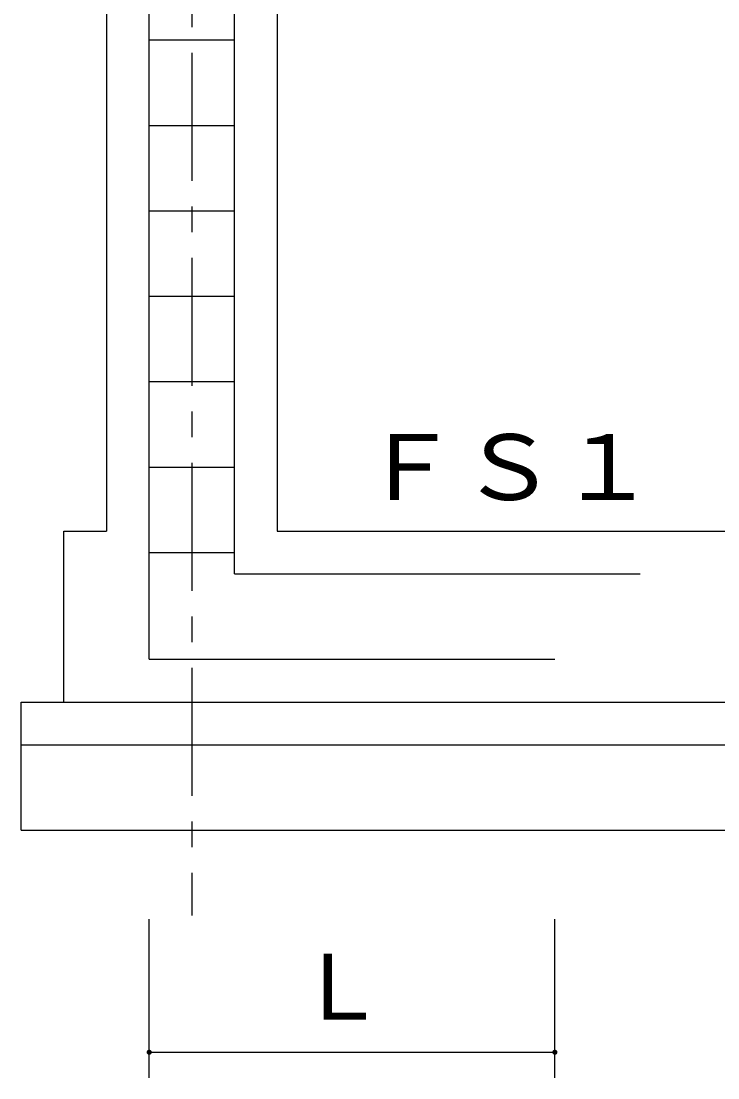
# Model space of a CAD drawing. Units: millimetres, scale not verified. Extents: x -8093 to 8093, y -5792 to 5792.
# Drawn here: x -1689 to -873, y -837 to 400 of the extents above; entities that cross this region are included whole.
import ezdxf
from ezdxf.enums import TextEntityAlignment as Align

# ---------------------------------------------------------------- set-up
doc = ezdxf.new("R2010")
doc.units = ezdxf.units.MM
doc.header["$LTSCALE"] = 30
doc.linetypes.add('CHAIN1', pattern=[8, 5, -1, 1, -1])
for name, color, linetype, lineweight in [('0-1_00クル-フ-0躯体', 3, 'Continuous', 25), ('0-2_00クル-フ-1機器', 2, 'Continuous', 25), ('0-6_00クル-フ-2製作', 3, 'Continuous', 25)]:
    doc.layers.add(name, color=color, linetype=linetype, lineweight=lineweight)
doc.styles.add('ＭＳ ゴシック', font='')
doc.styles.get('ＭＳ ゴシック').set_extended_font_data('MS Gothic')

msp = doc.modelspace()

# ---------------------------------------------------------------- linework, layer by layer
at = {"layer": '0-1_00クル-フ-0躯体', "color": 2}
for p, q in [((-1538.81, -836.74), (-1538.81, -651.09)), ((-1063.81, -836.74), (-1063.81, -651.09)), ((-1538.81, -806.74), (-1063.81, -806.74))]:
    msp.add_line(p, q, dxfattribs=at)
at = {"layer": '0-1_00クル-フ-0躯体', "color": 5}
for points in [[(-1539.91, -803.95), (-1538.81, -806.74), (-1540.25, -804.11)], [(-1539.91, -803.95), (-1538.81, -803.74), (-1538.81, -806.74)], [(-1539.56, -803.83), (-1538.81, -803.74), (-1539.91, -803.95)], [(-1539.19, -803.76), (-1538.81, -803.74), (-1539.56, -803.83)], [(-1538.81, -803.74), (-1535.81, -806.74), (-1538.81, -806.74)], [(-1538.62, -803.74), (-1535.81, -806.74), (-1538.81, -803.74)], [(-1538.25, -803.79), (-1535.81, -806.74), (-1538.62, -803.74)], [(-1537.88, -803.88), (-1535.81, -806.74), (-1538.25, -803.79)], [(-1537.53, -804.02), (-1535.81, -806.74), (-1537.88, -803.88)], [(-1065.57, -804.31), (-1063.81, -803.74), (-1063.81, -806.74)], [(-1065.25, -804.11), (-1063.81, -803.74), (-1065.57, -804.31)], [(-1064.91, -803.95), (-1063.81, -803.74), (-1065.25, -804.11)], [(-1064.56, -803.83), (-1063.81, -803.74), (-1064.91, -803.95)], [(-1064.19, -803.76), (-1063.81, -803.74), (-1064.56, -803.83)], [(-1063.81, -803.74), (-1060.81, -806.74), (-1063.81, -806.74)], [(-1063.62, -803.74), (-1060.81, -806.74), (-1063.81, -803.74)], [(-1063.25, -803.79), (-1060.81, -806.74), (-1063.62, -803.74)], [(-1062.88, -803.88), (-1060.81, -806.74), (-1063.25, -803.79)], [(-1062.88, -803.88), (-1060.83, -806.36), (-1060.81, -806.74)], [(-1062.53, -804.02), (-1060.83, -806.36), (-1062.88, -803.88)], [(-1541.8, -806.55), (-1538.81, -806.74), (-1541.81, -806.74)], [(-1541.81, -806.74), (-1540.72, -809.05), (-1541.79, -807.11)], [(-1541.81, -806.74), (-1540.42, -809.27), (-1540.72, -809.05)], [(-1538.81, -806.74), (-1540.42, -809.27), (-1541.81, -806.74)], [(-1541.76, -806.17), (-1538.81, -806.74), (-1541.8, -806.55)], [(-1541.79, -807.11), (-1541, -808.79), (-1541.71, -807.48)], [(-1541.79, -807.11), (-1540.72, -809.05), (-1541, -808.79)], [(-1541.66, -805.81), (-1538.81, -806.74), (-1541.76, -806.17)], [(-1541.71, -807.48), (-1541.24, -808.5), (-1541.6, -807.84)], [(-1541.71, -807.48), (-1541, -808.79), (-1541.24, -808.5)], [(-1541.52, -805.46), (-1538.81, -806.74), (-1541.66, -805.81)], [(-1541.6, -807.84), (-1541.24, -808.5), (-1541.44, -808.18)], [(-1541.34, -805.13), (-1538.81, -806.74), (-1541.52, -805.46)], [(-1541.12, -804.82), (-1538.81, -806.74), (-1541.34, -805.13)], [(-1540.86, -804.55), (-1538.81, -806.74), (-1541.12, -804.82)], [(-1540.57, -804.31), (-1538.81, -806.74), (-1540.86, -804.55)], [(-1540.25, -804.11), (-1538.81, -806.74), (-1540.57, -804.31)], [(-1538.81, -806.74), (-1540.09, -809.45), (-1540.42, -809.27)], [(-1538.81, -806.74), (-1539.74, -809.59), (-1540.09, -809.45)], [(-1538.81, -806.74), (-1539.37, -809.68), (-1539.74, -809.59)], [(-1538.81, -806.74), (-1539, -809.73), (-1539.37, -809.68)], [(-1538.81, -806.74), (-1538.81, -809.74), (-1539, -809.73)], [(-1538.81, -806.74), (-1538.43, -809.71), (-1538.81, -809.74)], [(-1538.81, -806.74), (-1538.06, -809.64), (-1538.43, -809.71)], [(-1538.81, -806.74), (-1537.7, -809.53), (-1538.06, -809.64)], [(-1538.81, -806.74), (-1537.36, -809.37), (-1537.7, -809.53)], [(-1535.81, -806.74), (-1537.36, -809.37), (-1538.81, -806.74)], [(-1537.2, -804.2), (-1535.81, -806.74), (-1537.53, -804.02)], [(-1535.81, -806.74), (-1537.05, -809.16), (-1537.36, -809.37)], [(-1536.9, -804.42), (-1535.81, -806.74), (-1537.2, -804.2)], [(-1535.81, -806.74), (-1536.76, -808.92), (-1537.05, -809.16)], [(-1536.9, -804.42), (-1535.83, -806.36), (-1535.81, -806.74)], [(-1536.62, -804.68), (-1535.83, -806.36), (-1536.9, -804.42)], [(-1535.81, -806.74), (-1536.5, -808.65), (-1536.76, -808.92)], [(-1536.62, -804.68), (-1535.9, -805.99), (-1535.83, -806.36)], [(-1536.38, -804.97), (-1535.9, -805.99), (-1536.62, -804.68)], [(-1535.81, -806.74), (-1536.28, -808.34), (-1536.5, -808.65)], [(-1536.38, -804.97), (-1536.02, -805.63), (-1535.9, -805.99)], [(-1536.18, -805.29), (-1536.02, -805.63), (-1536.38, -804.97)], [(-1535.81, -806.74), (-1536.09, -808.01), (-1536.28, -808.34)], [(-1535.81, -806.74), (-1535.96, -807.66), (-1536.09, -808.01)], [(-1535.81, -806.74), (-1535.86, -807.3), (-1535.96, -807.66)], [(-1535.81, -806.74), (-1535.82, -806.92), (-1535.86, -807.3)], [(-1066.8, -806.55), (-1063.81, -806.74), (-1066.81, -806.74)], [(-1066.81, -806.74), (-1064.74, -809.59), (-1066.79, -807.11)], [(-1066.81, -806.74), (-1064.37, -809.68), (-1064.74, -809.59)], [(-1063.81, -806.74), (-1064.37, -809.68), (-1066.81, -806.74)], [(-1066.76, -806.17), (-1063.81, -806.74), (-1066.8, -806.55)], [(-1066.79, -807.11), (-1065.09, -809.45), (-1066.71, -807.48)], [(-1066.79, -807.11), (-1064.74, -809.59), (-1065.09, -809.45)], [(-1066.66, -805.81), (-1063.81, -806.74), (-1066.76, -806.17)], [(-1066.71, -807.48), (-1065.42, -809.27), (-1066.6, -807.84)], [(-1066.71, -807.48), (-1065.09, -809.45), (-1065.42, -809.27)], [(-1066.52, -805.46), (-1063.81, -806.74), (-1066.66, -805.81)], [(-1066.6, -807.84), (-1065.72, -809.05), (-1066.44, -808.18)], [(-1066.6, -807.84), (-1065.42, -809.27), (-1065.72, -809.05)], [(-1066.34, -805.13), (-1063.81, -806.74), (-1066.52, -805.46)], [(-1066.44, -808.18), (-1066, -808.79), (-1066.24, -808.5)], [(-1066.44, -808.18), (-1065.72, -809.05), (-1066, -808.79)], [(-1066.12, -804.82), (-1063.81, -806.74), (-1066.34, -805.13)], [(-1065.86, -804.55), (-1063.81, -806.74), (-1066.12, -804.82)], [(-1065.57, -804.31), (-1063.81, -806.74), (-1065.86, -804.55)], [(-1063.81, -806.74), (-1064, -809.73), (-1064.37, -809.68)], [(-1063.81, -806.74), (-1063.81, -809.74), (-1064, -809.73)], [(-1063.81, -806.74), (-1063.43, -809.71), (-1063.81, -809.74)], [(-1063.81, -806.74), (-1063.06, -809.64), (-1063.43, -809.71)], [(-1063.81, -806.74), (-1062.7, -809.53), (-1063.06, -809.64)], [(-1063.81, -806.74), (-1062.36, -809.37), (-1062.7, -809.53)], [(-1063.81, -806.74), (-1062.05, -809.16), (-1062.36, -809.37)], [(-1063.81, -806.74), (-1061.76, -808.92), (-1062.05, -809.16)], [(-1060.81, -806.74), (-1061.76, -808.92), (-1063.81, -806.74)], [(-1062.53, -804.02), (-1060.9, -805.99), (-1060.83, -806.36)], [(-1062.2, -804.2), (-1060.9, -805.99), (-1062.53, -804.02)], [(-1062.2, -804.2), (-1061.02, -805.63), (-1060.9, -805.99)], [(-1061.9, -804.42), (-1061.02, -805.63), (-1062.2, -804.2)], [(-1061.9, -804.42), (-1061.18, -805.29), (-1061.02, -805.63)], [(-1061.62, -804.68), (-1061.18, -805.29), (-1061.9, -804.42)], [(-1060.81, -806.74), (-1061.5, -808.65), (-1061.76, -808.92)], [(-1061.62, -804.68), (-1061.38, -804.97), (-1061.18, -805.29)], [(-1060.81, -806.74), (-1061.28, -808.34), (-1061.5, -808.65)], [(-1060.81, -806.74), (-1061.09, -808.01), (-1061.28, -808.34)], [(-1060.81, -806.74), (-1060.96, -807.66), (-1061.09, -808.01)], [(-1060.81, -806.74), (-1060.86, -807.3), (-1060.96, -807.66)], [(-1060.81, -806.74), (-1060.82, -806.92), (-1060.86, -807.3)]]:
    msp.add_solid(points, dxfattribs=at)
at = {"layer": '0-2_00クル-フ-1機器', "linetype": 'CHAIN1'}
msp.add_line((-1488.81, 1803.19), (-1488.81, -646.8), dxfattribs=at)
at = {"layer": '0-2_00クル-フ-1機器'}
for p, q in [((-1588.81, 1453.2), (-1588.81, -196.8)), ((-1388.81, 1453.2), (-1388.81, -196.8)), ((-1638.81, -396.8), (-1638.81, -196.8)), ((-1638.81, -196.8), (-1588.81, -196.8)), ((-1388.81, -196.8), (281.19, -196.8)), ((-1688.81, -496.81), (-1688.81, -396.81)), ((-1538.81, -396.8), (181.19, -396.8)), ((-1538.81, -446.8), (181.19, -446.8)), ((-1688.81, -546.81), (331.19, -546.81))]:
    msp.add_line(p, q, dxfattribs=at)
for points in [[(-1688.81, -396.81), (331.19, -396.81), (331.19, -496.81)], [(-1688.81, -546.81), (-1688.81, -446.81), (331.19, -446.81), (331.19, -546.81)]]:
    msp.add_lwpolyline(points, dxfattribs=at)
at = {"layer": '0-6_00クル-フ-2製作'}
for p, q in [((-1438.81, -246.8), (-1438.81, 1503.2)), ((-1538.81, 378.19), (-1438.81, 378.19)), ((-1538.81, 278.19), (-1438.81, 278.19)), ((-1538.81, 178.19), (-1438.81, 178.19)), ((-1538.81, 78.19), (-1438.81, 78.19)), ((-1538.81, -21.81), (-1438.81, -21.81)), ((-1538.81, -121.81), (-1438.81, -121.81)), ((-1538.81, -221.81), (-1438.81, -221.81)), ((-1438.81, -246.8), (-963.81, -246.8)), ((-1538.81, -346.81), (-1063.81, -346.81))]:
    msp.add_line(p, q, dxfattribs=at)
msp.add_lwpolyline([(-1538.81, -346.81), (-1538.81, 1603.19), (-1063.81, 1603.19)], dxfattribs=at)

# ---------------------------------------------------------------- texts
at = {"layer": '0-1_00クル-フ-0躯体', "color": 4, "style": 'ＭＳ ゴシック'}
msp.add_text('Ｌ', height=76.98, dxfattribs=at).set_placement((-1366.31, -791.74), align=Align.BOTTOM_LEFT)
at = {"layer": '0-2_00クル-フ-1機器', "color": 4, "style": 'ＭＳ ゴシック', "width": 1.1}
msp.add_text('ＦＳ１', height=76.98, dxfattribs=at).set_placement((-1291.46, -183.36), align=Align.BOTTOM_LEFT)

doc.saveas('drawing.dxf')
